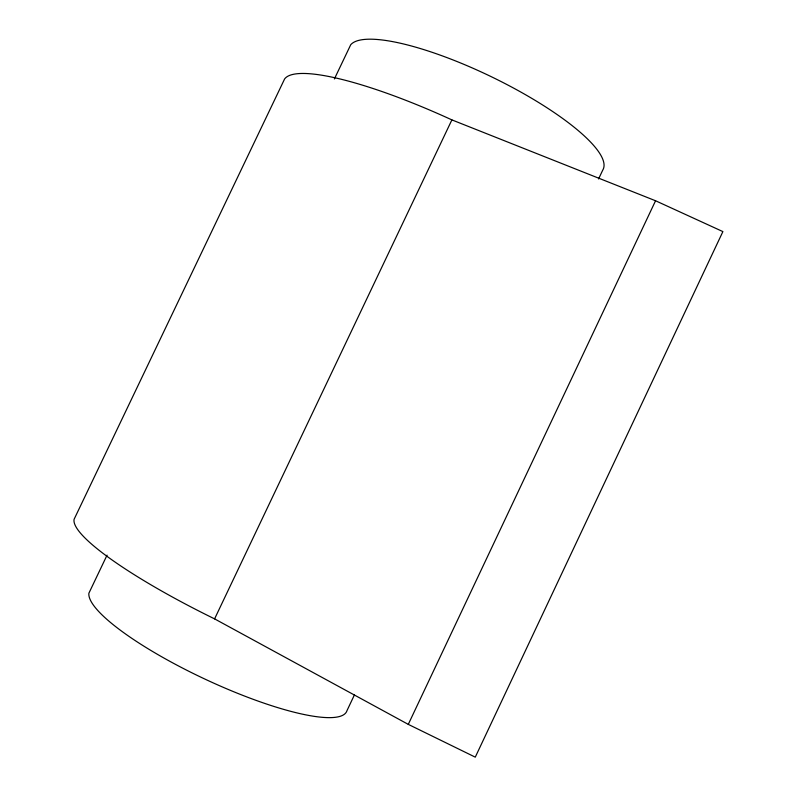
<?xml version="1.0" encoding="UTF-8"?>
<svg xmlns="http://www.w3.org/2000/svg" width="797" height="797" viewBox="0 0 797 797"><rect width="100%" height="100%" fill="white"/><g stroke="black" fill="none" stroke-linecap="round" stroke-linejoin="round"><path stroke-width="1.2" d="M408.283 724.373L655.562 200.764L722.889 231.598L475.271 757.15L408.283 724.373L214.592 618.88A186.558 31.731 25.2 0 1 74.111 519.265L284.589 79.003A185.462 37.22 25.7 0 1 451.889 119.889L655.562 200.764M354.406 694.944L346.954 710.705A141.976 30.754 25.1 0 1 211.364 682.063A141.976 30.754 25.1 0 1 88.895 593.197L107.057 555.14M598.567 178.956L602.771 170.06A140.939 34.739 25.8 0 0 497.567 79.78A140.939 34.739 25.8 0 0 350.74 44.712L334.391 78.943M214.592 618.88L451.889 119.889"/></g></svg>
